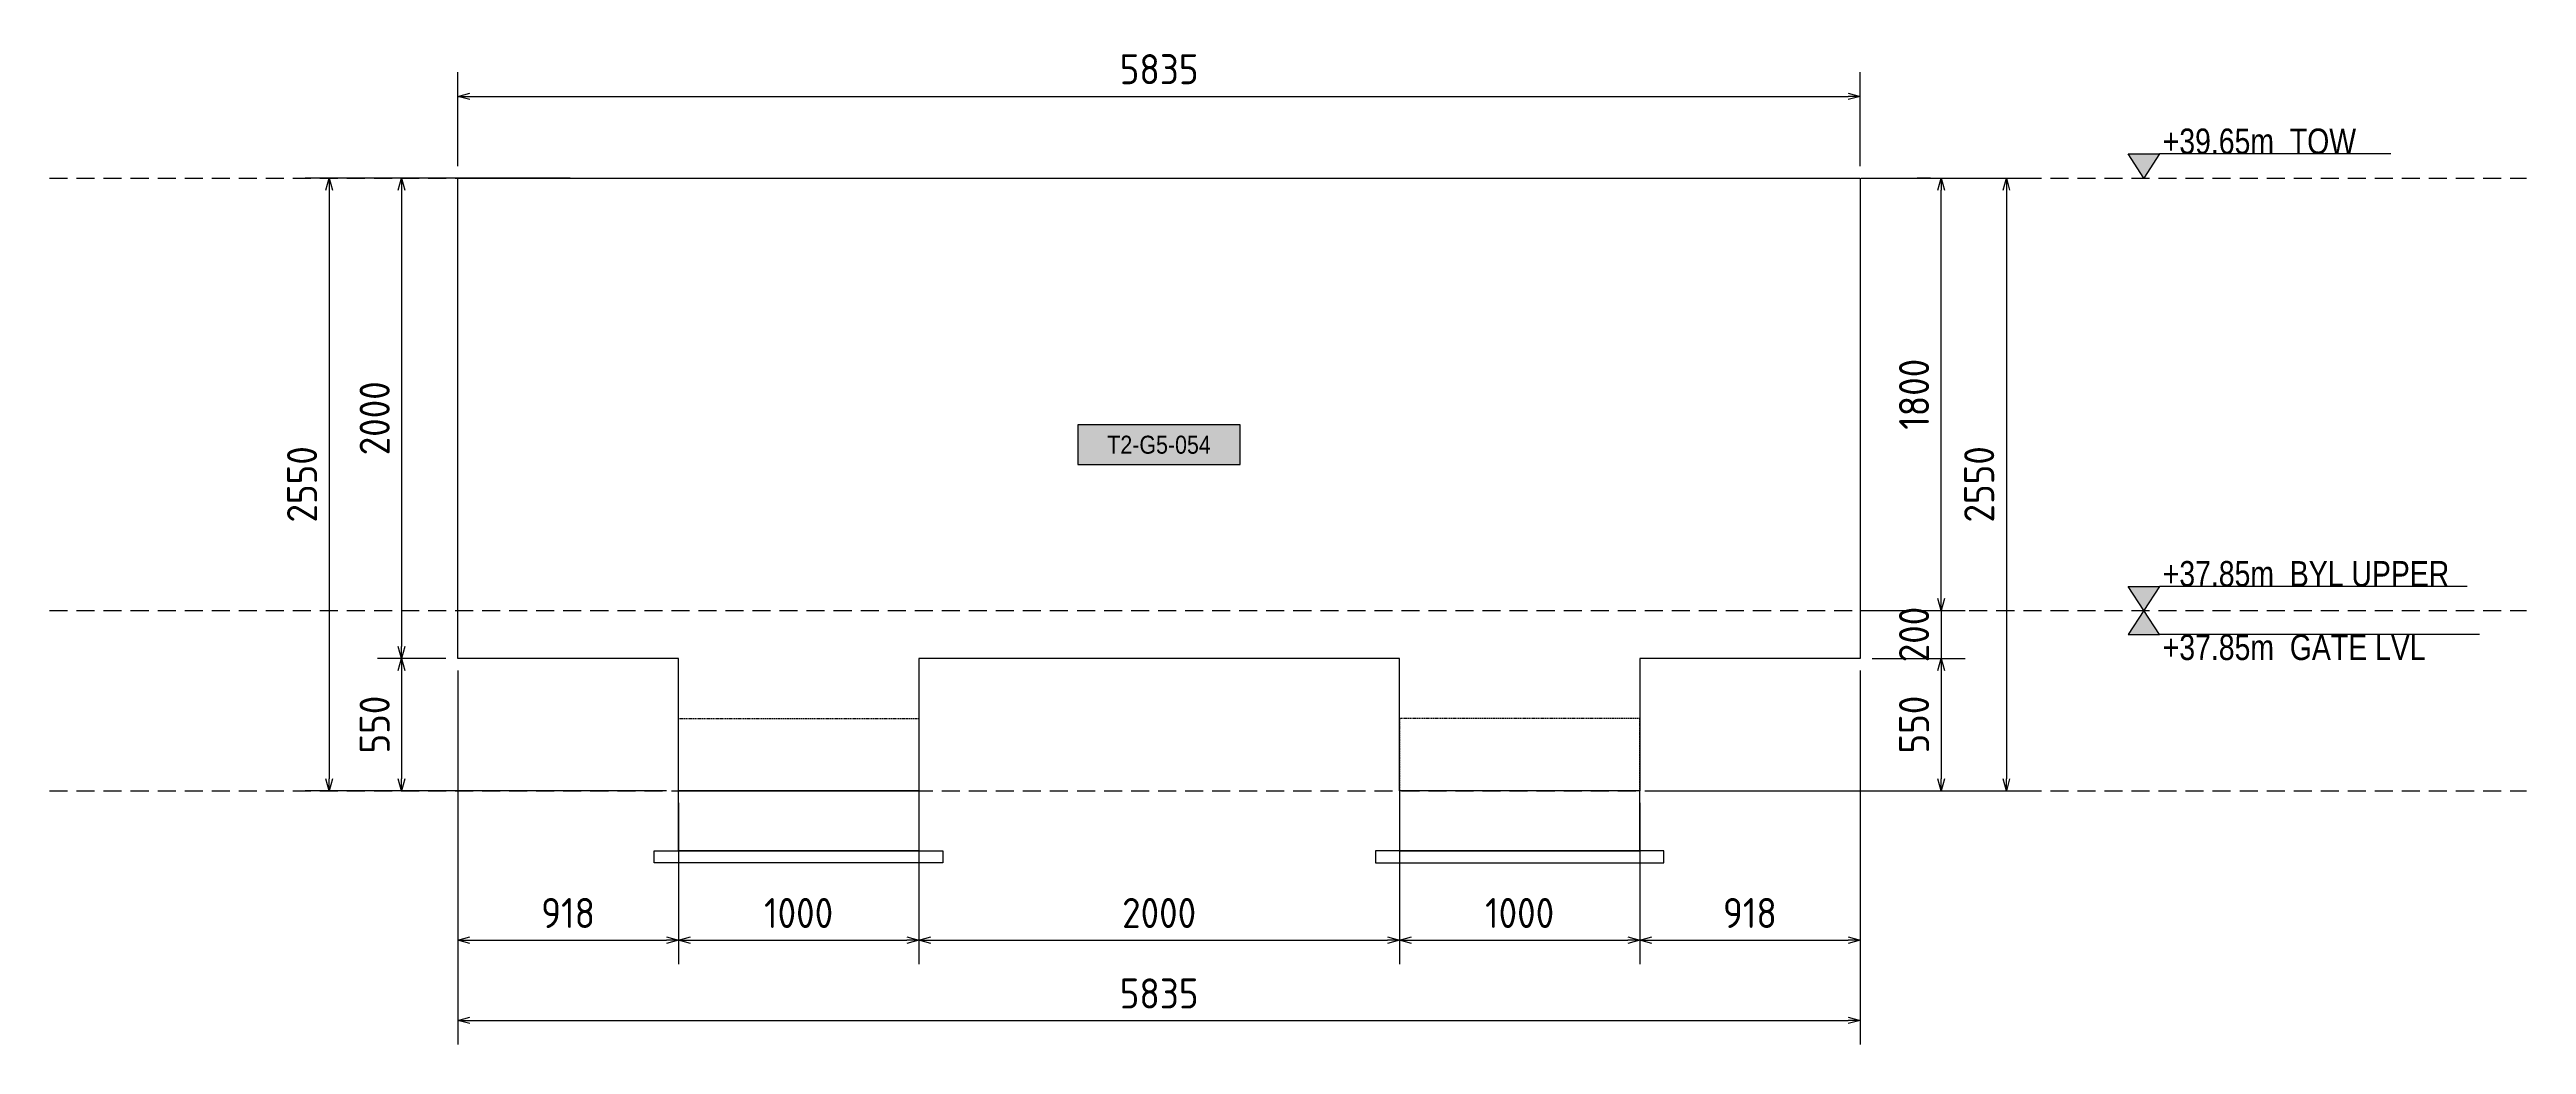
# Model space of a CAD drawing. Header units: centimetres. Extents: x -6122352 to 4157695, y -1694241 to 1947892.
# Drawn here: x 3495937 to 3506243, y 712719 to 716860 of the extents above; entities that cross this region are included whole.
import ezdxf
from ezdxf.enums import TextEntityAlignment as Align

# ---------------------------------------------------------------- set-up
doc = ezdxf.new("R2010")
doc.units = ezdxf.units.CM
doc.header["$MEASUREMENT"] = 0
doc.header["$PDMODE"] = 66
doc.header["$PDSIZE"] = 100
doc.linetypes.add('23585-XR-AR-END-SETTING OUT PLAN$0$HIDDEN', pattern=[0.375, 0.25, -0.125])
doc.linetypes.add('DASHED2', pattern=[0.375, 0.25, -0.125])
for name, color, linetype in [('00-MI-DIM', 7, 'Continuous'), ('@MI-TYPE-01', 30, 'Continuous'), ('@MI-TYPE-02', 6, 'Continuous'), ('JML-Dimension', 1, 'Continuous'), ('PANEL-TAGS', 7, 'Continuous'), ('SECTION', 130, 'Continuous')]:
    doc.layers.add(name, color=color, linetype=linetype)
doc.styles.add('PANELTAG_STYLE', font='arial.ttf')
doc.styles.add('Schueco-BEMSTIL', font='isocpeur.ttf', dxfattribs={"width": 0.9})
doc.styles.add('txt-Pisa-std', font='arial.ttf', dxfattribs={"width": 0.8})
doc.dimstyles.new('MI- JWC-TXT-2.5 MM', dxfattribs={"dimscale": 1.5, "dimtxt": 2.5, "dimasz": 1, "dimexe": 2, "dimexo": 1, "dimgap": 1, "dimtad": 1, "dimdec": 0, "dimdsep": 46, "dimtxsty": 'Schueco-BEMSTIL', "dimblk": 'OPEN30', "dimcen": 0, "dimdle": 2, "dimclrd": 140, "dimclre": 8, "dimclrt": 40, "dimadec": 0, "dimazin": 2, "dimtfac": 1, "dimtdec": 0, "dimtix": 1, "dimtmove": 2, "dimatfit": 3, "dimldrblk": 'OPEN', "dimfxl": 2, "dimlwd": -1, "dimlwe": -1, "dimarcsym": 0})

# ---------------------------------------------------------------- blocks, each defined once
blk = doc.blocks.new('*U1107')
at = {"layer": 'JML-Dimension'}
h = blk.add_hatch(color=10, dxfattribs=at)
h.dxf.hatch_style = 1
h.paths.add_polyline_path([(0, 0), (-1.54, 2.37), (1.54, 2.37)])
blk.add_line((33.03, 2.37), (1.54, 2.37), dxfattribs=at)
blk.add_lwpolyline([(0, 0), (-1.54, 2.37), (1.54, 2.37), (0, 0)], dxfattribs=at)
at = {"color": 5, "style": 'txt-Pisa-std', "width": 0.8}
blk.add_attdef('+0.0', text='', height=2.5, dxfattribs=at).set_placement((1.87, 2.37), align=Align.BOTTOM_LEFT)
blk = doc.blocks.new('*U1108')
at = {"layer": 'JML-Dimension'}
h = blk.add_hatch(color=10, dxfattribs=at)
h.dxf.hatch_style = 1
h.paths.add_polyline_path([(0, 0), (-1.54, 2.37), (1.54, 2.37)])
blk.add_line((31.81, 2.37), (1.54, 2.37), dxfattribs=at)
blk.add_lwpolyline([(0, 0), (-1.54, 2.37), (1.54, 2.37), (0, 0)], dxfattribs=at)
at = {"color": 5, "style": 'txt-Pisa-std', "width": 0.8}
blk.add_attdef('+0.0', text='', height=2.5, dxfattribs=at).set_placement((1.87, 2.37), align=Align.BOTTOM_LEFT)
blk = doc.blocks.new('*U1106')
at = {"layer": 'JML-Dimension'}
h = blk.add_hatch(color=10, dxfattribs=at)
h.dxf.hatch_style = 1
h.paths.add_polyline_path([(0, 0), (-1.54, 2.37), (1.54, 2.37)])
blk.add_line((24.31, 2.37), (1.54, 2.37), dxfattribs=at)
blk.add_lwpolyline([(0, 0), (-1.54, 2.37), (1.54, 2.37), (0, 0)], dxfattribs=at)
at = {"color": 5, "style": 'txt-Pisa-std', "width": 0.8}
blk.add_attdef('+0.0', text='', height=2.5, dxfattribs=at).set_placement((1.87, 2.37), align=Align.BOTTOM_LEFT)
blk = doc.blocks.new('_Open30')
at = {"color": 0, "linetype": 'ByBlock', "lineweight": -2}
for p, q in [((-1, 0.27), (0, 0)), ((0, 0), (-1, -0.27)), ((0, 0), (-1, 0))]:
    blk.add_line(p, q, dxfattribs=at)
blk = doc.blocks.new('*D2587')
at = {"layer": '00-MI-DIM', "color": 8, "transparency": 16777216}
for p, q in [((3497636, 716375), (3497636, 716765)), ((3503471, 716375), (3503471, 716765))]:
    blk.add_line(p, q, dxfattribs=at)
at = {"layer": '00-MI-DIM', "color": 140, "transparency": 16777216}
blk.add_line((3497686, 716665), (3503421, 716665), dxfattribs=at)
at = {"layer": 'Defpoints', "color": 0, "transparency": 16777216}
for p in [(3503471, 716665), (3497636, 716325), (3503471, 716325)]:
    blk.add_point(p, dxfattribs=at)
at = {"layer": '00-MI-DIM', "color": 140, "transparency": 16777216, "xscale": 50, "yscale": 50, "zscale": 50, "rotation": 180}
blk.add_blockref('_Open30', (3497636, 716665), dxfattribs=at)
at = {"layer": '00-MI-DIM', "color": 140, "transparency": 16777216, "xscale": 50, "yscale": 50, "zscale": 50}
blk.add_blockref('_Open30', (3503471, 716665), dxfattribs=at)
at = {"layer": '00-MI-DIM', "color": 40, "transparency": 16777216, "insert": (3500554, 716778), "char_height": 125, "attachment_point": 5, "style": 'Schueco-BEMSTIL'}
blk.add_mtext('5835', dxfattribs=at)
blk = doc.blocks.new('_Open')
at = {"color": 0, "linetype": 'ByBlock', "lineweight": -2}
for p, q in [((-1, 0.2), (0, 0)), ((-1, -0.2), (0, 0)), ((0, 0), (-1, 0))]:
    blk.add_line(p, q, dxfattribs=at)
blk = doc.blocks.new('*D2588')
at = {"layer": '00-MI-DIM', "color": 140, "transparency": 16777216}
for p, q in [((3503808, 714575), (3503808, 714625)), ((3503808, 714525), (3503808, 714325)), ((3503808, 714275), (3503808, 714225))]:
    blk.add_line(p, q, dxfattribs=at)
at = {"layer": '00-MI-DIM', "color": 8, "transparency": 16777216}
for p, q in [((3503858, 714525), (3503908, 714525)), ((3503521, 714325), (3503908, 714325))]:
    blk.add_line(p, q, dxfattribs=at)
at = {"layer": 'Defpoints', "color": 0, "transparency": 16777216}
for p in [(3503808, 714525), (3503471, 714325), (3503808, 714325)]:
    blk.add_point(p, dxfattribs=at)
at = {"layer": '00-MI-DIM', "color": 140, "transparency": 16777216, "xscale": 50, "yscale": 50, "zscale": 50}
for p, rotation in [((3503808, 714525), 270), ((3503808, 714325), 90)]:
    blk.add_blockref('_Open30', p, dxfattribs=dict(at, rotation=rotation))
at = {"layer": '00-MI-DIM', "color": 40, "transparency": 16777216, "insert": (3503695, 714425), "char_height": 125, "attachment_point": 5, "rotation": 90, "style": 'Schueco-BEMSTIL'}
blk.add_mtext('200', dxfattribs=at)
blk = doc.blocks.new('*D2589')
at = {"layer": '00-MI-DIM', "color": 8, "transparency": 16777216}
for p, q in [((3503521, 714325), (3503908, 714325)), ((3503610, 713775), (3503908, 713775))]:
    blk.add_line(p, q, dxfattribs=at)
at = {"layer": '00-MI-DIM', "color": 140, "transparency": 16777216}
blk.add_line((3503808, 714275), (3503808, 713825), dxfattribs=at)
at = {"layer": 'Defpoints', "color": 0, "transparency": 16777216}
for p in [(3503471, 714325), (3503560, 713775), (3503808, 713775)]:
    blk.add_point(p, dxfattribs=at)
at = {"layer": '00-MI-DIM', "color": 140, "transparency": 16777216, "xscale": 50, "yscale": 50, "zscale": 50}
for p, rotation in [((3503808, 714325), 90), ((3503808, 713775), 270)]:
    blk.add_blockref('_Open30', p, dxfattribs=dict(at, rotation=rotation))
at = {"layer": '00-MI-DIM', "color": 40, "transparency": 16777216, "insert": (3503695, 714050), "char_height": 125, "attachment_point": 5, "rotation": 90, "style": 'Schueco-BEMSTIL'}
blk.add_mtext('550', dxfattribs=at)
blk = doc.blocks.new('*D2590')
at = {"layer": '00-MI-DIM', "color": 8, "transparency": 16777216}
for p, q in [((3497636, 714275), (3497636, 713053)), ((3498554, 713725), (3498554, 713053))]:
    blk.add_line(p, q, dxfattribs=at)
at = {"layer": '00-MI-DIM', "color": 140, "transparency": 16777216}
blk.add_line((3497686, 713153), (3498504, 713153), dxfattribs=at)
at = {"layer": 'Defpoints', "color": 0, "transparency": 16777216}
for p in [(3497636, 714325), (3498554, 713775), (3498554, 713153)]:
    blk.add_point(p, dxfattribs=at)
at = {"layer": '00-MI-DIM', "color": 140, "transparency": 16777216, "xscale": 50, "yscale": 50, "zscale": 50, "rotation": 180}
blk.add_blockref('_Open30', (3497636, 713153), dxfattribs=at)
at = {"layer": '00-MI-DIM', "color": 140, "transparency": 16777216, "xscale": 50, "yscale": 50, "zscale": 50}
blk.add_blockref('_Open30', (3498554, 713153), dxfattribs=at)
at = {"layer": '00-MI-DIM', "color": 40, "transparency": 16777216, "insert": (3498095, 713266), "char_height": 125, "attachment_point": 5, "style": 'Schueco-BEMSTIL'}
blk.add_mtext('918', dxfattribs=at)
blk = doc.blocks.new('*D2591')
at = {"layer": '00-MI-DIM', "color": 8, "transparency": 16777216}
for p, q in [((3498554, 713475), (3498554, 713053)), ((3499554, 713475), (3499554, 713053))]:
    blk.add_line(p, q, dxfattribs=at)
at = {"layer": '00-MI-DIM', "color": 140, "transparency": 16777216}
blk.add_line((3498604, 713153), (3499504, 713153), dxfattribs=at)
at = {"layer": 'Defpoints', "color": 0, "transparency": 16777216}
for p in [(3498554, 713525), (3499554, 713525), (3499554, 713153)]:
    blk.add_point(p, dxfattribs=at)
at = {"layer": '00-MI-DIM', "color": 140, "transparency": 16777216, "xscale": 50, "yscale": 50, "zscale": 50, "rotation": 180}
blk.add_blockref('_Open30', (3498554, 713153), dxfattribs=at)
at = {"layer": '00-MI-DIM', "color": 140, "transparency": 16777216, "xscale": 50, "yscale": 50, "zscale": 50}
blk.add_blockref('_Open30', (3499554, 713153), dxfattribs=at)
at = {"layer": '00-MI-DIM', "color": 40, "transparency": 16777216, "insert": (3499054, 713266), "char_height": 125, "attachment_point": 5, "style": 'Schueco-BEMSTIL'}
blk.add_mtext('1000', dxfattribs=at)
blk = doc.blocks.new('*D2592')
at = {"layer": '00-MI-DIM', "color": 8, "transparency": 16777216}
for p, q in [((3499554, 713725), (3499554, 713053)), ((3501554, 713725), (3501554, 713053))]:
    blk.add_line(p, q, dxfattribs=at)
at = {"layer": '00-MI-DIM', "color": 140, "transparency": 16777216}
blk.add_line((3499604, 713153), (3501504, 713153), dxfattribs=at)
at = {"layer": 'Defpoints', "color": 0, "transparency": 16777216}
for p in [(3499554, 713775), (3501554, 713775), (3501554, 713153)]:
    blk.add_point(p, dxfattribs=at)
at = {"layer": '00-MI-DIM', "color": 140, "transparency": 16777216, "xscale": 50, "yscale": 50, "zscale": 50, "rotation": 180}
blk.add_blockref('_Open30', (3499554, 713153), dxfattribs=at)
at = {"layer": '00-MI-DIM', "color": 140, "transparency": 16777216, "xscale": 50, "yscale": 50, "zscale": 50}
blk.add_blockref('_Open30', (3501554, 713153), dxfattribs=at)
at = {"layer": '00-MI-DIM', "color": 40, "transparency": 16777216, "insert": (3500554, 713266), "char_height": 125, "attachment_point": 5, "style": 'Schueco-BEMSTIL'}
blk.add_mtext('2000', dxfattribs=at)
blk = doc.blocks.new('*D2579')
at = {"layer": '00-MI-DIM', "color": 8, "transparency": 16777216}
for p, q in [((3501554, 713725), (3501554, 713053)), ((3502554, 713725), (3502554, 713053))]:
    blk.add_line(p, q, dxfattribs=at)
at = {"layer": '00-MI-DIM', "color": 140, "transparency": 16777216}
blk.add_line((3501604, 713153), (3502504, 713153), dxfattribs=at)
at = {"layer": 'Defpoints', "color": 0, "transparency": 16777216}
for p in [(3501554, 713775), (3502554, 713775), (3502554, 713153)]:
    blk.add_point(p, dxfattribs=at)
at = {"layer": '00-MI-DIM', "color": 140, "transparency": 16777216, "xscale": 50, "yscale": 50, "zscale": 50, "rotation": 180}
blk.add_blockref('_Open30', (3501554, 713153), dxfattribs=at)
at = {"layer": '00-MI-DIM', "color": 140, "transparency": 16777216, "xscale": 50, "yscale": 50, "zscale": 50}
blk.add_blockref('_Open30', (3502554, 713153), dxfattribs=at)
at = {"layer": '00-MI-DIM', "color": 40, "transparency": 16777216, "insert": (3502054, 713266), "char_height": 125, "attachment_point": 5, "style": 'Schueco-BEMSTIL'}
blk.add_mtext('1000', dxfattribs=at)
blk = doc.blocks.new('*D2580')
at = {"layer": '00-MI-DIM', "color": 8, "transparency": 16777216}
for p, q in [((3503471, 714275), (3503471, 713053)), ((3502554, 713725), (3502554, 713053))]:
    blk.add_line(p, q, dxfattribs=at)
at = {"layer": '00-MI-DIM', "color": 140, "transparency": 16777216}
blk.add_line((3502604, 713153), (3503421, 713153), dxfattribs=at)
at = {"layer": 'Defpoints', "color": 0, "transparency": 16777216}
for p in [(3503471, 714325), (3502554, 713775), (3503471, 713153)]:
    blk.add_point(p, dxfattribs=at)
at = {"layer": '00-MI-DIM', "color": 140, "transparency": 16777216, "xscale": 50, "yscale": 50, "zscale": 50, "rotation": 180}
blk.add_blockref('_Open30', (3502554, 713153), dxfattribs=at)
at = {"layer": '00-MI-DIM', "color": 140, "transparency": 16777216, "xscale": 50, "yscale": 50, "zscale": 50}
blk.add_blockref('_Open30', (3503471, 713153), dxfattribs=at)
at = {"layer": '00-MI-DIM', "color": 40, "transparency": 16777216, "insert": (3503012, 713266), "char_height": 125, "attachment_point": 5, "style": 'Schueco-BEMSTIL'}
blk.add_mtext('918', dxfattribs=at)
blk = doc.blocks.new('*D2581')
at = {"layer": '00-MI-DIM', "color": 8, "transparency": 16777216}
for p, q in [((3497636, 714275), (3497636, 712719)), ((3503471, 714275), (3503471, 712719))]:
    blk.add_line(p, q, dxfattribs=at)
at = {"layer": '00-MI-DIM', "color": 140, "transparency": 16777216}
blk.add_line((3497686, 712819), (3503421, 712819), dxfattribs=at)
at = {"layer": 'Defpoints', "color": 0, "transparency": 16777216}
for p in [(3497636, 714325), (3503471, 714325), (3503471, 712819)]:
    blk.add_point(p, dxfattribs=at)
at = {"layer": '00-MI-DIM', "color": 140, "transparency": 16777216, "xscale": 50, "yscale": 50, "zscale": 50, "rotation": 180}
blk.add_blockref('_Open30', (3497636, 712819), dxfattribs=at)
at = {"layer": '00-MI-DIM', "color": 140, "transparency": 16777216, "xscale": 50, "yscale": 50, "zscale": 50}
blk.add_blockref('_Open30', (3503471, 712819), dxfattribs=at)
at = {"layer": '00-MI-DIM', "color": 40, "transparency": 16777216, "insert": (3500554, 712931), "char_height": 125, "attachment_point": 5, "style": 'Schueco-BEMSTIL'}
blk.add_mtext('5835', dxfattribs=at)
blk = doc.blocks.new('*D2582')
at = {"layer": '00-MI-DIM', "color": 8, "transparency": 16777216}
for p, q in [((3497586, 716325), (3497302, 716325)), ((3497586, 714325), (3497302, 714325))]:
    blk.add_line(p, q, dxfattribs=at)
at = {"layer": '00-MI-DIM', "color": 140, "transparency": 16777216}
blk.add_line((3497402, 716275), (3497402, 714375), dxfattribs=at)
at = {"layer": 'Defpoints', "color": 0, "transparency": 16777216}
for p in [(3497636, 716325), (3497402, 714325), (3497636, 714325)]:
    blk.add_point(p, dxfattribs=at)
at = {"layer": '00-MI-DIM', "color": 140, "transparency": 16777216, "xscale": 50, "yscale": 50, "zscale": 50}
for p, rotation in [((3497402, 716325), 90), ((3497402, 714325), 270)]:
    blk.add_blockref('_Open30', p, dxfattribs=dict(at, rotation=rotation))
at = {"layer": '00-MI-DIM', "color": 40, "transparency": 16777216, "insert": (3497290, 715325), "char_height": 125, "attachment_point": 5, "rotation": 90, "style": 'Schueco-BEMSTIL'}
blk.add_mtext('2000', dxfattribs=at)
blk = doc.blocks.new('*D2583')
at = {"layer": '00-MI-DIM', "color": 8, "transparency": 16777216}
for p, q in [((3497586, 714325), (3497302, 714325)), ((3498504, 713775), (3497302, 713775))]:
    blk.add_line(p, q, dxfattribs=at)
at = {"layer": '00-MI-DIM', "color": 140, "transparency": 16777216}
blk.add_line((3497402, 714275), (3497402, 713825), dxfattribs=at)
at = {"layer": 'Defpoints', "color": 0, "transparency": 16777216}
for p in [(3497636, 714325), (3497402, 713775), (3498554, 713775)]:
    blk.add_point(p, dxfattribs=at)
at = {"layer": '00-MI-DIM', "color": 140, "transparency": 16777216, "xscale": 50, "yscale": 50, "zscale": 50}
for p, rotation in [((3497402, 714325), 90), ((3497402, 713775), 270)]:
    blk.add_blockref('_Open30', p, dxfattribs=dict(at, rotation=rotation))
at = {"layer": '00-MI-DIM', "color": 40, "transparency": 16777216, "insert": (3497290, 714050), "char_height": 125, "attachment_point": 5, "rotation": 90, "style": 'Schueco-BEMSTIL'}
blk.add_mtext('550', dxfattribs=at)
blk = doc.blocks.new('*D2584')
at = {"layer": '00-MI-DIM', "color": 8, "transparency": 16777216}
for p, q in [((3498104, 716325), (3497001, 716325)), ((3498304, 713775), (3497001, 713775))]:
    blk.add_line(p, q, dxfattribs=at)
at = {"layer": '00-MI-DIM', "color": 140, "transparency": 16777216}
blk.add_line((3497101, 716275), (3497101, 713825), dxfattribs=at)
at = {"layer": 'Defpoints', "color": 0, "transparency": 16777216}
for p in [(3498154, 716325), (3497101, 713775), (3498354, 713775)]:
    blk.add_point(p, dxfattribs=at)
at = {"layer": '00-MI-DIM', "color": 140, "transparency": 16777216, "xscale": 50, "yscale": 50, "zscale": 50}
for p, rotation in [((3497101, 716325), 90), ((3497101, 713775), 270)]:
    blk.add_blockref('_Open30', p, dxfattribs=dict(at, rotation=rotation))
at = {"layer": '00-MI-DIM', "color": 40, "transparency": 16777216, "insert": (3496988, 715050), "char_height": 125, "attachment_point": 5, "rotation": 90, "style": 'Schueco-BEMSTIL'}
blk.add_mtext('2550', dxfattribs=at)
blk = doc.blocks.new('T1-FOOTING ELEVATION')
at = {"color": 9}
blk.add_lwpolyline([(-600, -250), (600, -250), (600, -300), (-600, -300)], close=True, dxfattribs=at)
at = {"layer": '@MI-TYPE-01', "color": 114, "linetype": '23585-XR-AR-END-SETTING OUT PLAN$0$HIDDEN', "ltscale": 20, "true_color": 0x139b48}
blk.add_lwpolyline([(-500, 0), (-500, 300), (500, 300), (500, 0)], dxfattribs=at)
at = {"layer": '@MI-TYPE-01', "color": 114, "true_color": 0x139b48}
blk.add_lwpolyline([(-500, 0), (500, 0), (500, -250), (-500, -250)], close=True, dxfattribs=at)
blk = doc.blocks.new('*D2585')
at = {"layer": '00-MI-DIM', "color": 8, "transparency": 16777216}
for p, q in [((3503763, 716325), (3503708, 716325)), ((3503521, 714525), (3503908, 714525))]:
    blk.add_line(p, q, dxfattribs=at)
at = {"layer": '00-MI-DIM', "color": 140, "transparency": 16777216}
blk.add_line((3503808, 714575), (3503808, 716275), dxfattribs=at)
at = {"layer": 'Defpoints', "color": 0, "transparency": 16777216}
for p in [(3503808, 716325), (3503813, 716325), (3503471, 714525)]:
    blk.add_point(p, dxfattribs=at)
at = {"layer": '00-MI-DIM', "color": 140, "transparency": 16777216, "xscale": 50, "yscale": 50, "zscale": 50}
for p, rotation in [((3503808, 716325), 90), ((3503808, 714525), 270)]:
    blk.add_blockref('_Open30', p, dxfattribs=dict(at, rotation=rotation))
at = {"layer": '00-MI-DIM', "color": 40, "transparency": 16777216, "insert": (3503695, 715425), "char_height": 125, "attachment_point": 5, "rotation": 90, "style": 'Schueco-BEMSTIL'}
blk.add_mtext('1800', dxfattribs=at)
blk = doc.blocks.new('*D2586')
at = {"layer": '00-MI-DIM', "color": 8, "transparency": 16777216}
for p, q in [((3503521, 716325), (3504179, 716325)), ((3502604, 713775), (3504179, 713775))]:
    blk.add_line(p, q, dxfattribs=at)
at = {"layer": '00-MI-DIM', "color": 140, "transparency": 16777216}
blk.add_line((3504079, 716275), (3504079, 713825), dxfattribs=at)
at = {"layer": 'Defpoints', "color": 0, "transparency": 16777216}
for p in [(3503471, 716325), (3502554, 713775), (3504079, 713775)]:
    blk.add_point(p, dxfattribs=at)
at = {"layer": '00-MI-DIM', "color": 140, "transparency": 16777216, "xscale": 50, "yscale": 50, "zscale": 50}
for p, rotation in [((3504079, 716325), 90), ((3504079, 713775), 270)]:
    blk.add_blockref('_Open30', p, dxfattribs=dict(at, rotation=rotation))
at = {"layer": '00-MI-DIM', "color": 40, "transparency": 16777216, "insert": (3503966, 715050), "char_height": 125, "attachment_point": 5, "rotation": 90, "style": 'Schueco-BEMSTIL'}
blk.add_mtext('2550', dxfattribs=at)
blk = doc.blocks.new('PANELTAG')
at = {"layer": 'PANEL-TAGS', "color": 1}
blk.add_lwpolyline([(-13.5, -3.3), (13.5, -3.3), (13.5, 3.3), (-13.5, 3.3)], close=True, dxfattribs=at)
at = {"layer": 'PANEL-TAGS', "color": 40, "true_color": 0xffd700}
blk.add_solid([(-13.5, -3.3), (13.5, -3.3), (-13.5, 3.3), (13.5, 3.3)], dxfattribs=at)
at = {"layer": 'PANEL-TAGS', "color": 5, "style": 'PANELTAG_STYLE', "width": 0.85}
blk.add_attdef('TAGNO', text='', height=3, dxfattribs=at).set_placement((0, 0), align=Align.MIDDLE)

msp = doc.modelspace()

# ---------------------------------------------------------------- linework, layer by layer
at = {"layer": '@MI-TYPE-02', "color": 160, "linetype": 'DASHED2', "ltscale": 300}
for points in [[(3495937.30991, 716324.88489), (3506243.06516, 716324.88489)], [(3495937.30991, 714524.88489), (3506243.06516, 714524.88489)], [(3495937.30991, 713774.88489), (3506243.06516, 713774.88489)]]:
    msp.add_lwpolyline(points, dxfattribs=at)
at = {"layer": '@MI-TYPE-02', "color": 30}
msp.add_lwpolyline([(3501553.57565, 713774.88489), (3501553.57565, 714324.88489), (3499553.57565, 714324.88489), (3499553.57565, 713774.88489), (3498553.57565, 713774.88489), (3498553.57565, 714324.88489), (3497635.98489, 714324.88489), (3497635.98489, 716324.88489), (3503471.16641, 716324.88489), (3503471.16641, 714324.88489), (3502553.57565, 714324.88489), (3502553.57565, 713774.88489)], close=True, dxfattribs=at)

# ---------------------------------------------------------------- block references
at = {"layer": '@MI-TYPE-01', "color": 30}
msp.add_blockref('T1-FOOTING ELEVATION', (3499053.57565, 713774.88489), dxfattribs=at)
at = {"layer": '@MI-TYPE-01', "color": 30, "xscale": -1}
msp.add_blockref('T1-FOOTING ELEVATION', (3502053.57565, 713774.88489), dxfattribs=at)
at = {"layer": 'PANEL-TAGS', "color": 30}
ref = msp.add_blockref('PANELTAG', (3500553.57565, 715215.06029), dxfattribs=dict(at, xscale=25, yscale=25, zscale=25))
ref.add_attrib('TAGNO', 'T2-G5-054', dxfattribs={"color": 5, "height": 75, "style": 'PANELTAG_STYLE', "width": 0.85}).set_placement((3500553.57565, 715215.06029), align=Align.MIDDLE_CENTER)
at = {"layer": 'SECTION', "color": 6}
ref = msp.add_blockref('*U1106', (3504650.50229, 716324.88489), dxfattribs=dict(at, xscale=42.30147098076819, yscale=42.30147098076819, zscale=42.30147098076819))
ref.add_attrib('+0.0', '+39.65m  TOW', (3504729.63094, 716425.14195), dxfattribs={"layer": 'JML-Dimension', "color": 5, "height": 105.7536775, "style": 'txt-Pisa-std', "width": 0.8})
ref = msp.add_blockref('*U1108', (3504650.50229, 714524.88489), dxfattribs=dict(at, xscale=42.30147098076819, yscale=42.30147098076819, zscale=42.30147098076819))
ref.add_attrib('+0.0', '+37.85m  BYL UPPER', (3504729.63094, 714625.14195), dxfattribs={"layer": 'JML-Dimension', "color": 5, "height": 105.7536775, "style": 'txt-Pisa-std', "width": 0.8})
ref = msp.add_blockref('*U1107', (3504650.50229, 714524.88489), dxfattribs=dict(at, xscale=-42.30147098076819, yscale=42.30147098076819, zscale=42.30147098076819, rotation=179.999999999842))
ref.add_attrib('+0.0', '+37.85m  GATE LVL', (3504729.63094, 714318.87415), dxfattribs={"layer": 'JML-Dimension', "color": 5, "height": 105.7536775, "style": 'txt-Pisa-std', "width": 0.8})

# ---------------------------------------------------------------- dimensions: what is measured, and where the dimension line sits
at = {"layer": '00-MI-DIM', "color": 30}
for base, p1, p2, picture, middle in [((3503471.16641, 716665.32731), (3497635.98489, 716324.88489), (3503471.16641, 716324.88489), '*D2587', (3500553.57565, 716777.82731)), ((3498553.57565, 713153.36187), (3497635.98489, 714324.88489), (3498553.57565, 713774.88489), '*D2590', (3498094.78027, 713265.86187)), ((3503471.16641, 712818.7417), (3497635.98489, 714324.88489), (3503471.16641, 714324.88489), '*D2581', (3500553.57565, 712931.2417)), ((3503471.16641, 713153.36187), (3502553.57565, 713774.88489), (3503471.16641, 714324.88489), '*D2580', (3503012.37103, 713265.86187)), ((3501553.57565, 713153.36187), (3499553.57565, 713774.88489), (3501553.57565, 713774.88489), '*D2592', (3500553.57565, 713265.86187)), ((3502553.57565, 713153.36187), (3501553.57565, 713774.88489), (3502553.57565, 713774.88489), '*D2579', (3502053.57565, 713265.86187)), ((3499553.57565, 713153.36187), (3498553.57565, 713524.88489), (3499553.57565, 713524.88489), '*D2591', (3499053.57565, 713265.86187))]:
    dim = msp.add_linear_dim(base=base, p1=p1, p2=p2, dimstyle='MI- JWC-TXT-2.5 MM', dxfattribs=at)
    dim.commit()
    dim.dimension.update_dxf_attribs({"geometry": picture, "text_midpoint": middle})
for base, p1, p2, picture, middle in [((3497100.62402, 713774.88489), (3498154.38498, 716324.88489), (3498353.57565, 713774.88489), '*D2584', (3496988.12402, 715049.88489)), ((3497402.3928, 714324.88489), (3497635.98489, 716324.88489), (3497635.98489, 714324.88489), '*D2582', (3497289.8928, 715324.88489)), ((3504078.85786, 713774.88489), (3503471.16641, 716324.88489), (3502553.57565, 713774.88489), '*D2586', (3503966.35786, 715049.88489)), ((3503807.80919, 716324.88489), (3503471.16641, 714524.88489), (3503812.69959, 716324.88489), '*D2585', (3503695.30919, 715424.88489)), ((3503807.80919, 714324.88489), (3503807.80919, 714524.88489), (3503471.16641, 714324.88489), '*D2588', (3503695.30919, 714424.88489)), ((3497402.3928, 713774.88489), (3497635.98489, 714324.88489), (3498553.57565, 713774.88489), '*D2583', (3497289.8928, 714049.88489)), ((3503807.80919, 713774.88489), (3503471.16641, 714324.88489), (3503559.87664, 713774.88489), '*D2589', (3503695.30919, 714049.88489))]:
    dim = msp.add_linear_dim(base=base, p1=p1, p2=p2, angle=90, dimstyle='MI- JWC-TXT-2.5 MM', dxfattribs=at)
    dim.commit()
    dim.dimension.update_dxf_attribs({"geometry": picture, "text_midpoint": middle})

doc.saveas('drawing.dxf')
